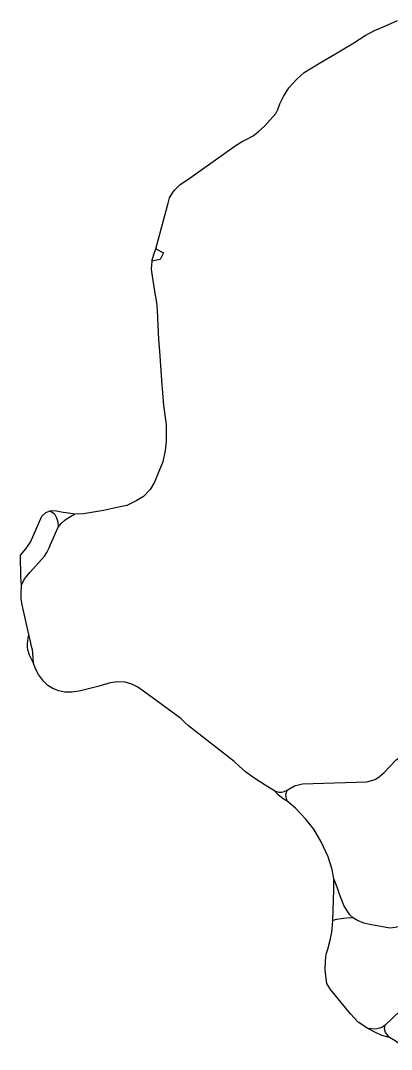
# Model space of a CAD drawing. Header units: inches. Extents: x 486459 to 494398, y 5455945 to 5462335.
# Drawn here: x 488507 to 489372, y 5459742 to 5462142 of the extents above; entities that cross this region are included whole.
import ezdxf

# ---------------------------------------------------------------- set-up
doc = ezdxf.new("R2010")
doc.units = ezdxf.units.IN
doc.header["$MEASUREMENT"] = 0
doc.layers.add('Private', color=10, linetype='Continuous')

msp = doc.modelspace()

# ---------------------------------------------------------------- linework, layer by layer
at = {"layer": 'Private', "color": 80, "lineweight": -3, "true_color": 0x54ff00}
msp.add_line((489408.8, 5459848.3, 11.7), (489357.9, 5459799.1, 10.2), dxfattribs=at)
for points in [[(489151.7, 5462005.1, 63.4), (489168.7, 5462021, 63.4), (489186.5, 5462031.8, 63.5), (489208.1, 5462045.1, 63.5), (489242.1, 5462064.3, 63.5), (489284.5, 5462089.9, 58.5), (489310.6, 5462107.1, 55.1), (489332.8, 5462119, 59.2), (489356.9, 5462129.3, 59.6), (489386.4, 5462142.1, 64.9)], [(488879.6, 5461759.4, 50.7), (488897.5, 5461771.7, 50.6), (489010.2, 5461851.2, 53.6), (489024.3, 5461859.8, 58), (489036.6, 5461866.6, 59.9), (489049.6, 5461873.4, 59.9), (489061.3, 5461882.6, 59.9), (489076.7, 5461896.8, 59.7), (489102.5, 5461925.7, 59.8), (489107.5, 5461935, 59.8), (489111.8, 5461947.9, 62.4), (489120.4, 5461965.1, 62.4), (489132.7, 5461985.5, 63.7), (489151.7, 5462005.1, 63.4)], [(488822.6, 5461609.9, 50.6), (488851, 5461716, 52.1), (488854.1, 5461728.3, 52.1), (488860.2, 5461738.8, 52.1), (488865.8, 5461746.8, 50.7), (488879.6, 5461759.4, 50.7)], [(488813.5, 5461580.7, 49.9), (488817.8, 5461596.6, 49.6), (488822.6, 5461609.9, 50.6)], [(488822.6, 5461609.9, 50.6), (488840, 5461600.7, 51.8), (488832.7, 5461584.8, 51.8), (488813.5, 5461580.7, 49.9)], [(488813.5, 5461580.7, 49.9), (488811.9, 5461562.4, 46.9), (488813.7, 5461545.8, 46.9), (488820.5, 5461506.3, 43.8), (488824.2, 5461484.8, 42.3), (488825.4, 5461465.7, 41.8), (488828.5, 5461398.6, 38.8)], [(488828.5, 5461398.6, 38.8), (488831, 5461370.9, 36.8), (488835.9, 5461303.7, 31.9), (488840.4, 5461244.1, 35)], [(488840.4, 5461244.1, 35), (488846.3, 5461200.2, 33.4), (488846.7, 5461181.7, 29.6), (488846.7, 5461160.7, 28.8), (488844.3, 5461139.3, 28.2), (488839, 5461113.1, 26.5), (488829.8, 5461090.5, 24.9), (488819.7, 5461065.4, 21.5), (488809.2, 5461048.1, 21.5), (488793.4, 5461031.9, 19.8), (488778.5, 5461022.7, 19.4), (488755.1, 5461011.4, 18.9), (488735.7, 5461006.9, 19.2), (488700.2, 5460999.2, 15.7), (488653.7, 5460992, 15.8), (488632.4, 5460990.6, 17.3)], [(488508.7, 5460825.6, 10.4), (488507.2, 5460844, 6), (488506.8, 5460895.1, 16), (488519.2, 5460909.9, 16.7), (488530.1, 5460925.7, 17.1), (488556.5, 5460986.3, 17.1), (488565.6, 5460994.7, 17.2), (488576.2, 5460998.3, 17.7)], [(488576.2, 5460998.3, 17.7), (488585.7, 5460991.6, 17.7), (488591, 5460982.4, 17.9), (488593.5, 5460973.3, 18.4), (488594.6, 5460960.2, 18.3)], [(488632.4, 5460990.6, 17.3), (488618.8, 5460993, 18.3), (488606.1, 5460994.7, 17.8), (488590.6, 5460997.6, 17.6), (488576.2, 5460998.3, 17.7)], [(488594.6, 5460960.2, 18.3), (488601.3, 5460968.8, 18), (488611.2, 5460977.4, 18.4), (488619.8, 5460983, 17.7), (488632.4, 5460990.6, 17.3)], [(488508.7, 5460825.6, 10.4), (488515.8, 5460840.1, 15.8), (488528.6, 5460855.1, 16), (488562.4, 5460893.2, 18.2), (488568.3, 5460901.5, 18), (488573.4, 5460912, 18), (488576.9, 5460920.3, 18.6), (488594.6, 5460960.2, 18.3)], [(488525.9, 5460710.4, 9.7), (488510.5, 5460779.4, 15), (488508.1, 5460793.6, 5.8), (488508.1, 5460805.9, 6.9), (488508.7, 5460825.6, 10.4)], [(488536.8, 5460643.6, 8.1), (488527.7, 5460662.2, 6), (488524.1, 5460674.3, 6.2), (488523.1, 5460680.4, 6.2), (488523, 5460688.1, 6.6), (488524.1, 5460696.4, 9.9), (488525.9, 5460710.4, 9.7)], [(488536.8, 5460643.6, 8.1), (488535.3, 5460666.6, 12.4), (488534.3, 5460674.1, 12.4), (488532.7, 5460682.1, 13), (488529.6, 5460698.1, 9.9), (488525.9, 5460710.4, 9.7)], [(488780.5, 5460587.6, 9.7), (488766.4, 5460594.4, 10.6), (488751, 5460598.7, 10.6), (488733.1, 5460599.9, 10.8), (488715.9, 5460597.4, 11.2), (488687.5, 5460588.8, 12.1), (488643.2, 5460578.4, 11.9), (488626.6, 5460575.9, 12.1), (488610, 5460575.9, 12.1), (488596.4, 5460579, 10.8), (488582.3, 5460583.9, 10.8), (488570.6, 5460591.3, 10.8), (488560.1, 5460601.1, 10.8), (488549, 5460617.2, 11.1), (488541.6, 5460630.1, 11.5), (488536.8, 5460643.6, 8.1)], [(489031.9, 5460390.1, 6.9), (489017.3, 5460403.2, 7.8), (489005.6, 5460414.2, 7.6), (488898.4, 5460496.8, 7.8), (488889.2, 5460505.4, 7.5), (488880.6, 5460514.6, 7.4), (488793.3, 5460578.2, 4.8), (488780.5, 5460587.6, 9.7)], [(489333.9, 5460372, 5.4), (489344.5, 5460379.2, 4.6), (489355.1, 5460388.7, 4.8), (489382.9, 5460417.6, 6.2), (489396.2, 5460427.6, 5.6), (489414.6, 5460436.5, 6.2), (489453.4, 5460447.8, 5.3), (489490.3, 5460455.4, 4.6), (489510.3, 5460456.5, 4.8)], [(489099.6, 5460345.5, 4.3), (489077.6, 5460358.8, 4.7), (489051.1, 5460376.1, 5.2), (489031.9, 5460390.1, 6.9)], [(489129, 5460347.3, 3.6), (489146.4, 5460357.5, 3.8), (489164.8, 5460362, 3.7), (489314.6, 5460366.7, 6), (489333.9, 5460372, 5.4)], [(489099.6, 5460345.5, 4.3), (489108.8, 5460342.7, 3.9), (489116.2, 5460342.6, 3.7), (489122.2, 5460344.3, 3.7), (489129, 5460347.3, 3.6)], [(489129.1, 5460321.5, 3.6), (489119.8, 5460327.1, 3.5), (489108.1, 5460336.3, 3.8), (489099.6, 5460345.5, 4.3)], [(489129.1, 5460321.5, 3.6), (489127.1, 5460328.5, 3.6), (489126, 5460335.5, 3.7), (489127.3, 5460342.6, 3.6), (489129, 5460347.3, 3.6)], [(489237.6, 5460140.1, 7.3), (489233.7, 5460162.1, 5.4), (489224.5, 5460191.6, 3.5), (489208.5, 5460226.7, 4.1), (489191.2, 5460256.3, 3.7), (489172.1, 5460280.3, 2.9), (489148.7, 5460304.9, 3.1), (489129.1, 5460321.5, 3.6)], [(489235.3, 5460043.3, 10.2), (489237.7, 5460114.8, 8.3), (489237.6, 5460140.1, 7.3)], [(489283.7, 5460048.3, 10.3), (489274.8, 5460056, 10.2), (489262.3, 5460076.5, 9.7), (489251.1, 5460104.4, 8.9), (489245.6, 5460121.1, 8.3), (489237.6, 5460140.1, 7.3)], [(489317, 5459791.6, 10.5), (489294.4, 5459806.2, 10.6), (489276.5, 5459825.8, 10.6), (489229.8, 5459882.5, 11.1), (489221.4, 5459895.9, 10.8), (489218.9, 5459913.8, 11.2), (489217.3, 5459928.4, 11.2), (489218.5, 5459948.8, 11.5), (489220.2, 5459964.3, 11.6), (489223.5, 5459976.4, 11.4), (489228.9, 5459997.6, 11.1), (489233.5, 5460016, 11), (489234.8, 5460032.3, 10.5), (489235.3, 5460043.3, 10.2)], [(489283.7, 5460048.3, 10.3), (489275.3, 5460049.4, 10.8), (489260.7, 5460048.1, 10.5), (489244, 5460045.2, 10.2), (489235.3, 5460043.3, 10.2)], [(489483.9, 5460036.4, 12.7), (489433, 5460034.8, 12.1), (489419.6, 5460033.9, 11.9), (489404.2, 5460031.4, 11.8), (489380.8, 5460026.8, 11.8), (489368.7, 5460025.6, 11.3), (489322, 5460033.5, 10.5), (489307.8, 5460037.3, 10.4), (489293.2, 5460043.1, 10.3), (489283.7, 5460048.3, 10.3)], [(489357.9, 5459799.1, 10.2), (489351.2, 5459794.5, 10.2), (489344.5, 5459792, 10.2), (489334.9, 5459789.5, 10.2), (489317, 5459791.6, 10.5)], [(489367.5, 5459770.3, 9.8), (489349.5, 5459775.3, 9.7), (489333.7, 5459782.8, 10.2), (489317, 5459791.6, 10.5)], [(489367.5, 5459770.3, 9.8), (489358.3, 5459782, 10.2), (489355.8, 5459790.3, 10.2), (489357.9, 5459799.1, 10.2)], [(489414.4, 5459742.4, 8.6), (489405.4, 5459744.4, 8.9), (489392.5, 5459754, 9.1), (489380.8, 5459762.4, 9.3), (489367.5, 5459770.3, 9.8)]]:
    msp.add_polyline3d(points, dxfattribs=at)

doc.saveas('drawing.dxf')
